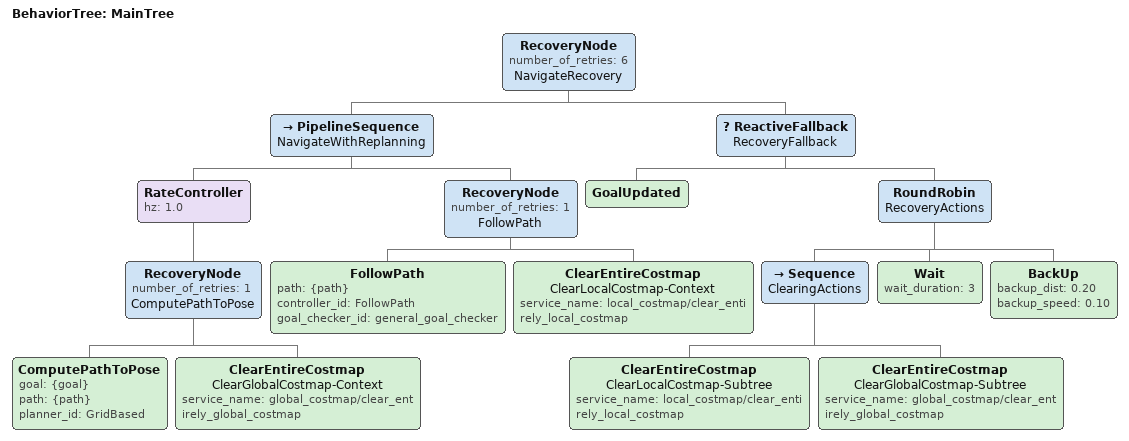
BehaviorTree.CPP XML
<root main_tree_to_execute="MainTree">
  <BehaviorTree ID="MainTree">
    <RecoveryNode number_of_retries="6" name="NavigateRecovery">
      <PipelineSequence name="NavigateWithReplanning">
        <!-- The whole point: the path is recomputed every second while it is
             being followed, so an obstacle that appears mid-run produces a new
             path instead of an abort. -->
        <RateController hz="1.0">
          <RecoveryNode number_of_retries="1" name="ComputePathToPose">
            <ComputePathToPose goal="{goal}" path="{path}" planner_id="GridBased"/>
            <ClearEntireCostmap name="ClearGlobalCostmap-Context"
                                service_name="global_costmap/clear_entirely_global_costmap"/>
          </RecoveryNode>
        </RateController>
        <RecoveryNode number_of_retries="1" name="FollowPath">
          <FollowPath path="{path}" controller_id="FollowPath"
                      goal_checker_id="general_goal_checker"/>
          <ClearEntireCostmap name="ClearLocalCostmap-Context"
                              service_name="local_costmap/clear_entirely_local_costmap"/>
        </RecoveryNode>
      </PipelineSequence>
      <ReactiveFallback name="RecoveryFallback">
        <GoalUpdated/>
        <RoundRobin name="RecoveryActions">
          <Sequence name="ClearingActions">
            <ClearEntireCostmap name="ClearLocalCostmap-Subtree"
                                service_name="local_costmap/clear_entirely_local_costmap"/>
            <ClearEntireCostmap name="ClearGlobalCostmap-Subtree"
                                service_name="global_costmap/clear_entirely_global_costmap"/>
          </Sequence>
          <!-- Waiting is a real recovery here: the obstacles this vehicle
               cannot drive around are usually people, and they move. -->
          <Wait wait_duration="3"/>
          <BackUp backup_dist="0.20" backup_speed="0.10"/>
        </RoundRobin>
      </ReactiveFallback>
    </RecoveryNode>
  </BehaviorTree>
</root>
